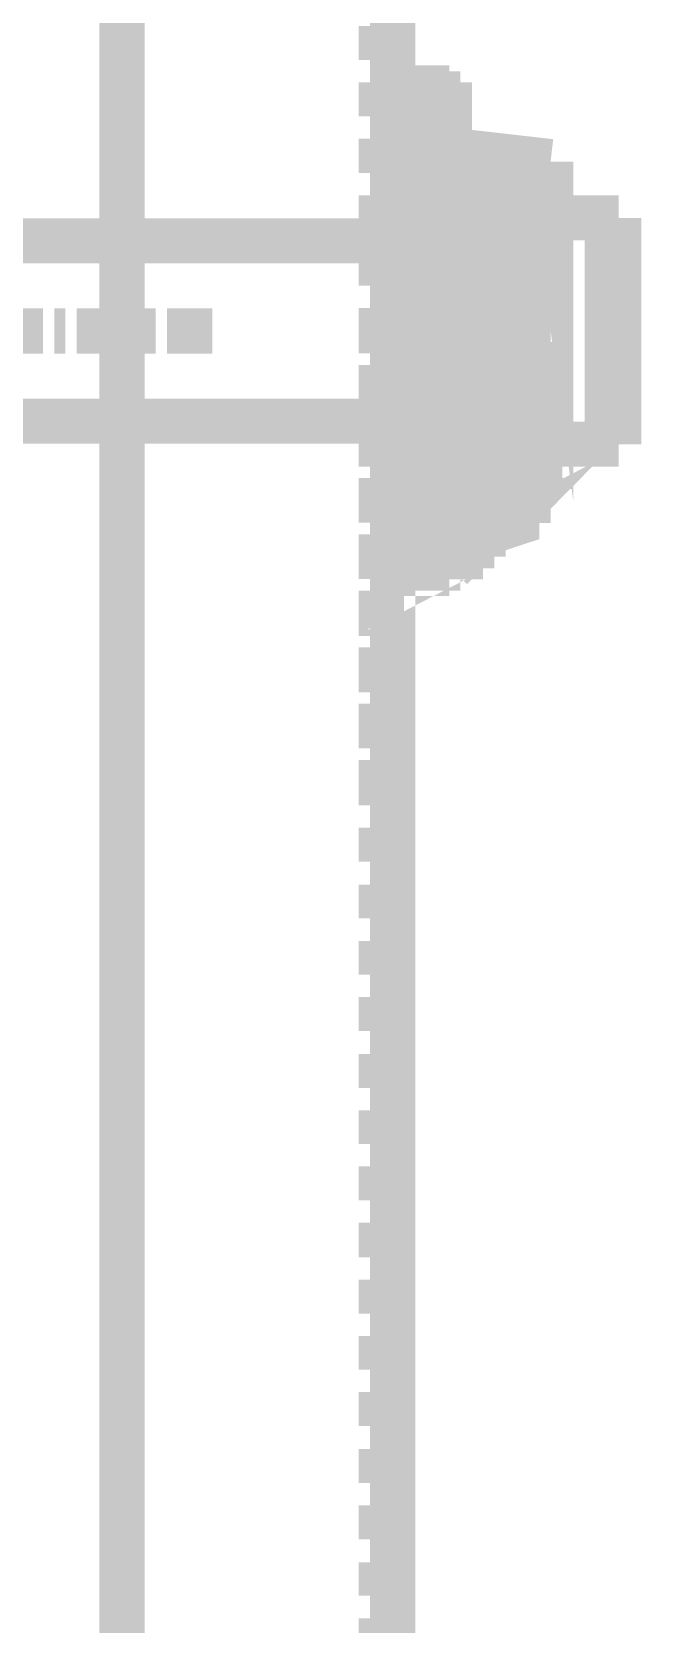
# Model space of a CAD drawing. Extents: x 0.4 to 11.4, y 0.4 to 16.2.
# Drawn here: x 4.9078 to 4.9978, y 9.9953 to 10.2303 of the extents above; entities that cross this region are included whole.
import ezdxf

# ---------------------------------------------------------------- set-up
doc = ezdxf.new("R2010")
doc.units = 0
doc.header["$MEASUREMENT"] = 0

msp = doc.modelspace()

# ---------------------------------------------------------------- linework, layer by layer
at = {"color": 0}
for points, const_width in [([(4.92111, 8.70942), (4.92111, 10.3578)], 0.00667), ([(4.9611, 8.70443), (4.9611, 10.3578)], 0.00667), ([(4.95942, 10.2261), (4.95942, 10.2311)], 0.00667), ([(4.9611, 10.1478), (4.9611, 10.2244)], 0.00667), ([(4.96778, 10.2244), (4.96778, 10.1478)], 0.00667), ([(4.95942, 10.2178), (4.95942, 10.2228)], 0.00667), ([(4.96946, 10.2228), (4.9611, 10.2228)], 0.005), ([(4.96946, 10.1495), (4.96946, 10.2228)], 0.00667), ([(4.96278, 10.2128), (4.96278, 10.2195)], 0.00667), ([(4.9611, 10.2178), (4.9611, 10.1545)], 0.00667), ([(4.96778, 10.2178), (4.96778, 10.1545), (4.9611, 10.1545)], 0.00667), ([(4.95942, 10.2094), (4.95942, 10.2145)], 0.00667), ([(4.96446, 10.2145), (4.96446, 10.2078)], 0.00667), ([(4.96946, 10.2128), (4.98443, 10.2111)], 0.00667), ([(4.96946, 10.2111), (4.9611, 10.2111)], 0.00667), ([(4.96278, 10.2044), (4.96278, 10.2094)], 0.00667), ([(4.96446, 10.2094), (4.96946, 10.2094)], 0.00667), ([(4.96946, 10.2111), (4.96778, 10.2111)], 0.00667), ([(4.96946, 10.2094), (4.96778, 10.2094)], 0.00667), ([(4.96946, 10.2094), (4.97114, 10.2094)], 0.00667), ([(4.96946, 10.2044), (4.96946, 10.2094)], 0.00667), ([(4.97114, 10.2094), (4.97444, 10.2094)], 0.00667), ([(4.97114, 10.2094), (4.97114, 10.2044)], 0.00667), ([(4.97114, 10.2094), (4.97444, 10.2094)], 0.00667), ([(4.97114, 10.2094), (4.97114, 10.2044)], 0.00667), ([(4.97114, 10.2094), (4.97114, 10.2044)], 0.00667), ([(4.97775, 10.2094), (4.98281, 10.2094)], 0.00667), ([(4.97775, 10.2094), (4.98281, 10.2094)], 0.00667), ([(4.98443, 10.2094), (4.98281, 10.2094), (4.98281, 10.2094)], 0.00667), ([(4.98281, 10.2094), (4.98281, 10.2044)], 0.00667), ([(4.98281, 10.2094), (4.98281, 10.2044)], 0.00667), ([(4.98443, 10.2094), (4.98443, 10.2061)], 0.00667), ([(4.97444, 10.2028), (4.97276, 10.2028), (4.97276, 10.2044), (4.97276, 10.2061), (4.97444, 10.2061), (4.97444, 10.2078)], 0.00667), ([(4.97276, 10.2061), (4.97444, 10.2061), (4.97444, 10.2078), (4.97613, 10.2078), (4.97775, 10.2078), (4.97944, 10.2061), (4.98112, 10.2061)], 0.00667), ([(4.97613, 10.2078), (4.97775, 10.2078), (4.97944, 10.2061), (4.97944, 10.2044)], 0.00667), ([(4.97613, 10.2078), (4.97613, 10.2061), (4.97613, 10.2044), (4.97613, 10.2028), (4.97613, 10.2011)], 0.00667), ([(4.95942, 10.2011), (4.95942, 10.2061)], 0.00667), ([(4.96446, 10.2061), (4.96446, 10.1994)], 0.00667), ([(4.97114, 10.2061), (4.97276, 10.2061)], 0.00667), ([(4.97114, 10.2061), (4.97114, 10.1994)], 0.00667), ([(4.97114, 10.2061), (4.97114, 10.1994)], 0.00667), ([(4.97276, 10.2061), (4.97276, 10.1994)], 0.00667), ([(4.97944, 10.2061), (4.97944, 10.1994)], 0.00667), ([(4.98112, 10.2061), (4.98281, 10.2061)], 0.00667), ([(4.98112, 10.2061), (4.98112, 10.1994)], 0.00667), ([(4.98112, 10.2061), (4.98112, 10.1994)], 0.00667), ([(4.9661, 10.2028), (4.9661, 10.2028), (4.97114, 10.2028)], 0.00667), ([(4.9661, 10.2028), (4.9661, 10.1961)], 0.00667), ([(4.9661, 10.2028), (4.9661, 10.1961)], 0.00667), ([(4.97114, 10.2028), (4.97114, 10.2044)], 0.00667), ([(4.97114, 10.2028), (4.97444, 10.2028), (4.97444, 10.2011), (4.97613, 10.2011), (4.97775, 10.2011), (4.97944, 10.2028)], 0.00667), ([(4.97444, 10.1977), (4.97444, 10.1994), (4.97276, 10.1994), (4.97276, 10.2011), (4.97276, 10.2028), (4.97444, 10.2028)], 0.00667), ([(4.97444, 10.2028), (4.97444, 10.1961)], 0.00667), ([(4.97613, 10.2044), (4.97775, 10.2044), (4.97944, 10.2028), (4.97944, 10.2011)], 0.00667), ([(4.97613, 10.2044), (4.97613, 10.2028), (4.97613, 10.2011), (4.97613, 10.1994)], 0.00667), ([(4.97944, 10.2044), (4.97944, 10.2028), (4.97775, 10.2011), (4.97613, 10.2011)], 0.00667), ([(4.97613, 10.2044), (4.97775, 10.2044)], 0.00667), ([(4.97944, 10.2028), (4.98112, 10.2028)], 0.00667), ([(4.97944, 10.2028), (4.97944, 10.1961)], 0.00667), ([(4.98112, 10.2044), (4.98281, 10.2028)], 0.00667), ([(4.98281, 10.2028), (4.98443, 10.2028)], 0.00667), ([(4.98443, 10.2044), (4.98443, 10.1977)], 0.00667), ([(4.98443, 10.2028), (4.99278, 10.2028)], 0.00667), ([(4.99278, 10.2028), (4.99447, 10.2028)], 0.00667), ([(4.99278, 10.2028), (4.99278, 10.1694)], 0.00667), ([(4.99447, 10.2028), (4.99447, 10.1694)], 0.00667), ([(4.96278, 10.1961), (4.96278, 10.2011)], 0.00667), ([(4.96946, 10.1961), (4.96946, 10.2011)], 0.00667), ([(4.97114, 10.2011), (4.97114, 10.1961)], 0.00667), ([(4.97114, 10.2011), (4.97114, 10.1961)], 0.00667), ([(4.97114, 10.2011), (4.97114, 10.1961)], 0.00667), ([(4.97944, 10.2011), (4.97944, 10.1994), (4.97775, 10.1977), (4.97613, 10.1977)], 0.00667), ([(4.97613, 10.2011), (4.97775, 10.2011)], 0.00667), ([(4.98281, 10.2011), (4.98281, 10.1961)], 0.00667), ([(4.98281, 10.2011), (4.98281, 10.1961)], 0.00667), ([(4.97114, 10.1994), (4.78614, 10.1994)], 0.00667), ([(4.95942, 10.1928), (4.95942, 10.1977)], 0.00667), ([(4.96446, 10.1977), (4.96446, 10.1911)], 0.00667), ([(4.96778, 10.1994), (4.9661, 10.1994)], 0.00667), ([(4.96946, 10.1994), (4.96778, 10.1994)], 0.00667), ([(4.96778, 10.1994), (4.96946, 10.1994)], 0.00667), ([(4.96778, 10.1994), (4.96778, 10.1961)], 0.00667), ([(4.97114, 10.1977), (4.97114, 10.1911)], 0.00667), ([(4.97114, 10.1977), (4.97114, 10.1911)], 0.00667), ([(4.97276, 10.1994), (4.97775, 10.1994)], 0.00667), ([(4.97276, 10.1977), (4.97276, 10.1911)], 0.00667), ([(4.97944, 10.1977), (4.97944, 10.1911)], 0.00667), ([(4.98112, 10.1994), (4.98443, 10.1994)], 0.00667), ([(4.98112, 10.1977), (4.98112, 10.1911)], 0.00667), ([(4.98112, 10.1977), (4.98112, 10.1911)], 0.00667), ([(4.98281, 10.1928), (4.98281, 10.1994)], 0.00667), ([(4.98281, 10.1994), (4.98281, 10.1928)], 0.00667), ([(4.99447, 10.1994), (4.99278, 10.1994)], 0.00667), ([(4.99278, 10.1994), (4.99278, 10.1961)], 0.00667), ([(4.98443, 10.1961), (4.98443, 10.1928)], 0.00667), ([(4.97444, 10.1895), (4.97276, 10.1895), (4.97276, 10.1911), (4.97276, 10.1928), (4.97444, 10.1944)], 0.00667), ([(4.97613, 10.1944), (4.97775, 10.1944), (4.97944, 10.1944), (4.97944, 10.1928), (4.97944, 10.1911)], 0.00667), ([(4.97613, 10.1944), (4.97613, 10.1928), (4.97613, 10.1911)], 0.00667), ([(4.96278, 10.1878), (4.96278, 10.1928)], 0.00667), ([(4.9661, 10.1928), (4.9661, 10.1878)], 0.00667), ([(4.9661, 10.1928), (4.9661, 10.1878)], 0.00667), ([(4.96778, 10.1928), (4.96778, 10.1878)], 0.00667), ([(4.96946, 10.1878), (4.96946, 10.1928)], 0.00667), ([(4.97114, 10.1928), (4.97114, 10.1878)], 0.00667), ([(4.97114, 10.1928), (4.97114, 10.1878)], 0.00667), ([(4.97114, 10.1928), (4.97114, 10.1878)], 0.00667), ([(4.97444, 10.1928), (4.97444, 10.1878)], 0.00667), ([(4.97613, 10.1878), (4.97613, 10.1928), (4.98443, 10.1928)], 0.00667), ([(4.97944, 10.1911), (4.97944, 10.1895), (4.97775, 10.1895), (4.97775, 10.1878), (4.97613, 10.1878)], 0.00667), ([(4.97613, 10.1911), (4.97775, 10.1911)], 0.00667), ([(4.97944, 10.1928), (4.97944, 10.1878)], 0.00667), ([(4.98281, 10.1928), (4.98281, 10.1878)], 0.00667), ([(4.98281, 10.1928), (4.98281, 10.1878)], 0.00667), ([(4.99278, 10.1928), (4.99278, 10.1878)], 0.00667), ([(4.95942, 10.1828), (4.95942, 10.1895)], 0.00667), ([(4.96446, 10.1895), (4.96446, 10.1828)], 0.00667), ([(4.97114, 10.1895), (4.97114, 10.1828)], 0.00667), ([(4.97114, 10.1895), (4.97114, 10.1828)], 0.00667), ([(4.97276, 10.1895), (4.97276, 10.1828)], 0.00667), ([(4.97613, 10.1895), (4.97613, 10.1878)], 0.00667), ([(4.97944, 10.1895), (4.97944, 10.1761)], 0.00667), ([(4.97944, 10.1895), (4.97944, 10.1828)], 0.00667), ([(4.98112, 10.1895), (4.98112, 10.1828)], 0.00667), ([(4.98112, 10.1895), (4.98112, 10.1828)], 0.00667), ([(4.90944, 10.1861), (4.90776, 10.1861), (4.90608, 10.1861), (4.90446, 10.1861), (4.90278, 10.1861), (4.9011, 10.1861), (4.89947, 10.1861), (4.89779, 10.1861)], 0.00667), ([(4.91276, 10.1861), (4.91114, 10.1861)], 0.00667), ([(4.92279, 10.1861), (4.92111, 10.1861), (4.91943, 10.1861), (4.91775, 10.1861), (4.91613, 10.1861), (4.91444, 10.1861)], 0.00667), ([(4.92611, 10.1861), (4.92443, 10.1861)], 0.00667), ([(4.93446, 10.1861), (4.93278, 10.1861), (4.9311, 10.1861), (4.92947, 10.1861), (4.92779, 10.1861)], 0.00667), ([(4.96278, 10.1795), (4.96278, 10.1845)], 0.00667), ([(4.9661, 10.1845), (4.9661, 10.1795)], 0.00667), ([(4.9661, 10.1845), (4.9661, 10.1795)], 0.00667), ([(4.96778, 10.1845), (4.96778, 10.1795)], 0.00667), ([(4.96946, 10.1795), (4.96946, 10.1845)], 0.00667), ([(4.97114, 10.1845), (4.97114, 10.1795)], 0.00667), ([(4.97114, 10.1845), (4.97114, 10.1795)], 0.00667), ([(4.97114, 10.1845), (4.97114, 10.1795)], 0.00667), ([(4.97444, 10.1845), (4.97444, 10.1795)], 0.00667), ([(4.97613, 10.1795), (4.97613, 10.1845)], 0.00667), ([(4.97613, 10.1845), (4.97613, 10.1828), (4.97613, 10.1811), (4.97613, 10.1795), (4.97613, 10.1778), (4.97613, 10.1761)], 0.00667), ([(4.97944, 10.1845), (4.97944, 10.1795)], 0.00667), ([(4.98281, 10.1845), (4.98281, 10.1795)], 0.00667), ([(4.98281, 10.1845), (4.98281, 10.1795)], 0.00667), ([(4.99278, 10.1845), (4.99278, 10.1795)], 0.00667), ([(4.97444, 10.1778), (4.97276, 10.1795), (4.97276, 10.1811), (4.97444, 10.1828)], 0.00667), ([(4.97613, 10.1828), (4.97775, 10.1828), (4.97944, 10.1828), (4.97944, 10.1811), (4.97944, 10.1795)], 0.00667), ([(4.95942, 10.1744), (4.95942, 10.1811)], 0.00667), ([(4.96446, 10.1811), (4.96446, 10.1744)], 0.00667), ([(4.97114, 10.1811), (4.97114, 10.1744)], 0.00667), ([(4.97114, 10.1811), (4.97114, 10.1744)], 0.00667), ([(4.97276, 10.1811), (4.97276, 10.1744)], 0.00667), ([(4.97613, 10.1795), (4.98443, 10.1795)], 0.00667), ([(4.97944, 10.1795), (4.97944, 10.1778), (4.97775, 10.1778), (4.97613, 10.1761)], 0.00667), ([(4.97613, 10.1795), (4.97775, 10.1795)], 0.00667), ([(4.97944, 10.1811), (4.97944, 10.1744)], 0.00667), ([(4.98112, 10.1811), (4.98112, 10.1744)], 0.00667), ([(4.98112, 10.1811), (4.98112, 10.1744)], 0.00667), ([(4.98443, 10.1795), (4.98443, 10.1761)], 0.00667), ([(4.96278, 10.1711), (4.96278, 10.1761)], 0.00667), ([(4.9661, 10.1761), (4.9661, 10.1694)], 0.00667), ([(4.9661, 10.1761), (4.9661, 10.1694)], 0.00667), ([(4.96778, 10.1761), (4.96778, 10.1728)], 0.00667), ([(4.96946, 10.1711), (4.96946, 10.1761)], 0.00667), ([(4.97114, 10.1761), (4.97114, 10.1711)], 0.00667), ([(4.97114, 10.1761), (4.97114, 10.1711)], 0.00667), ([(4.97114, 10.1761), (4.97114, 10.1711)], 0.00667), ([(4.97444, 10.1761), (4.97444, 10.1694)], 0.00667), ([(4.97613, 10.1744), (4.97775, 10.1744), (4.97944, 10.1728), (4.97944, 10.1711)], 0.00667), ([(4.97613, 10.1744), (4.97613, 10.1728), (4.97613, 10.1711), (4.97613, 10.1694)], 0.00667), ([(4.97944, 10.1761), (4.97944, 10.1694)], 0.00667), ([(4.98281, 10.1761), (4.98281, 10.1711)], 0.00667), ([(4.98281, 10.1761), (4.98281, 10.1711)], 0.00667), ([(4.98443, 10.1744), (4.98443, 10.1678)], 0.00667), ([(4.99278, 10.1761), (4.99278, 10.1728)], 0.00667), ([(4.97114, 10.1728), (4.78614, 10.1728)], 0.00667), ([(4.95942, 10.1661), (4.95942, 10.1728)], 0.00667), ([(4.96446, 10.1728), (4.96446, 10.1661)], 0.00667), ([(4.9661, 10.1728), (4.96778, 10.1728)], 0.00667), ([(4.96946, 10.1728), (4.96778, 10.1728)], 0.00667), ([(4.97114, 10.1728), (4.97114, 10.1661)], 0.00667), ([(4.97114, 10.1728), (4.97114, 10.1661)], 0.00667), ([(4.97444, 10.1678), (4.97444, 10.1694), (4.97276, 10.1694), (4.97276, 10.1711), (4.97276, 10.1728), (4.97444, 10.1728)], 0.00667), ([(4.97775, 10.1728), (4.97276, 10.1728)], 0.00667), ([(4.97276, 10.1728), (4.97276, 10.1661)], 0.00667), ([(4.97944, 10.1728), (4.97944, 10.1661)], 0.00667), ([(4.98443, 10.1728), (4.98112, 10.1728)], 0.00667), ([(4.98112, 10.1728), (4.98112, 10.1661)], 0.00667), ([(4.98112, 10.1728), (4.98112, 10.1661)], 0.00667), ([(4.99278, 10.1728), (4.99447, 10.1728)], 0.00667), ([(4.97114, 10.1694), (4.9661, 10.1694)], 0.00667), ([(4.96946, 10.1711), (4.96778, 10.1711)], 0.00667), ([(4.97444, 10.1694), (4.97114, 10.1694)], 0.00667), ([(4.97444, 10.1644), (4.97444, 10.1661), (4.97276, 10.1661), (4.97276, 10.1678), (4.97276, 10.1694), (4.97444, 10.1694)], 0.00667), ([(4.97444, 10.1694), (4.97444, 10.1711), (4.97613, 10.1711), (4.97775, 10.1711), (4.97944, 10.1694), (4.98112, 10.1694)], 0.00667), ([(4.97944, 10.1711), (4.97944, 10.1694), (4.97775, 10.1678), (4.97613, 10.1678)], 0.00667), ([(4.97613, 10.1711), (4.97775, 10.1711)], 0.00667), ([(4.97613, 10.1711), (4.97775, 10.1711), (4.97775, 10.1694), (4.97944, 10.1694), (4.97944, 10.1678)], 0.00667), ([(4.97613, 10.1711), (4.97613, 10.1694)], 0.00667), ([(4.98281, 10.1628), (4.98281, 10.1694)], 0.00667), ([(4.98281, 10.1694), (4.98281, 10.1628)], 0.00667), ([(4.98443, 10.1694), (4.98281, 10.1694)], 0.00667), ([(4.99447, 10.1694), (4.99278, 10.1694), (4.98443, 10.1694)], 0.00667), ([(4.99278, 10.1694), (4.9911, 10.1694)], 0.00667), ([(4.96278, 10.1628), (4.96278, 10.1678)], 0.00667), ([(4.96946, 10.1628), (4.96946, 10.1678)], 0.00667), ([(4.97114, 10.1678), (4.97114, 10.1628)], 0.00667), ([(4.97114, 10.1678), (4.97114, 10.1628)], 0.00667), ([(4.97114, 10.1678), (4.97114, 10.1628)], 0.00667), ([(4.97944, 10.1678), (4.97944, 10.1661), (4.97944, 10.1644), (4.97775, 10.1644), (4.97613, 10.1644)], 0.00667), ([(4.97613, 10.1678), (4.97775, 10.1678)], 0.00667), ([(4.98281, 10.1678), (4.98112, 10.1678)], 0.00667), ([(4.98281, 10.1678), (4.98281, 10.1628)], 0.00667), ([(4.98281, 10.1678), (4.98281, 10.1628)], 0.00667), ([(4.97944, 10.1661), (4.97944, 10.1644), (4.97775, 10.1644), (4.97613, 10.1644), (4.97444, 10.1644), (4.97444, 10.1661), (4.97276, 10.1661), (4.97114, 10.1661)], 0.00667), ([(4.97613, 10.1661), (4.97613, 10.1644)], 0.00667), ([(4.98112, 10.1661), (4.97944, 10.1661)], 0.00667), ([(4.98281, 10.1661), (4.98112, 10.1661)], 0.00667), ([(4.95942, 10.1578), (4.95942, 10.1644)], 0.00667), ([(4.97114, 10.1528), (4.97444, 10.1545), (4.97276, 10.1528), (4.97444, 10.1528), (4.97276, 10.1528), (4.97444, 10.1528), (4.97276, 10.1528), (4.97444, 10.1528)], 0.00667), ([(4.96946, 10.1628), (4.96446, 10.1611)], 0.00667), ([(4.96446, 10.1628), (4.96446, 10.1561)], 0.00667), ([(4.96946, 10.1628), (4.96778, 10.1628)], 0.00667), ([(4.97114, 10.1628), (4.96946, 10.1628)], 0.00667), ([(4.97444, 10.1628), (4.97114, 10.1628)], 0.00667), ([(4.97444, 10.1628), (4.97114, 10.1628)], 0.00667), ([(4.98281, 10.1628), (4.97775, 10.1628)], 0.00667), ([(4.98281, 10.1628), (4.97775, 10.1628)], 0.00667), ([(4.98443, 10.1628), (4.98281, 10.1628)], 0.00667), ([(4.98443, 10.1644), (4.98443, 10.1628)], 0.00667), ([(4.9611, 10.1611), (4.96946, 10.1611)], 0.00667), ([(4.96946, 10.1611), (4.96778, 10.1611)], 0.00667), ([(4.96946, 10.1594), (4.97944, 10.1611), (4.97944, 10.1578), (4.96946, 10.1545)], 0.00667), ([(4.98443, 10.1611), (4.97944, 10.1611)], 0.00667), ([(4.96278, 10.1528), (4.96278, 10.1594)], 0.00667), ([(4.96946, 10.1578), (4.96778, 10.1578)], 0.00667), ([(4.95942, 10.1495), (4.95942, 10.1561)], 0.00667), ([(4.95942, 10.1561), (4.9611, 10.1561), (4.96278, 10.1561), (4.96446, 10.1561), (4.9661, 10.1561)], 0.00667), ([(4.96446, 10.1561), (4.96278, 10.1561)], 0.00667), ([(4.96778, 10.1561), (4.96946, 10.1561)], 0.00667), ([(4.97114, 10.1561), (4.97276, 10.1561)], 0.00667), ([(4.97276, 10.1561), (4.97276, 10.1545), (4.97276, 10.1528), (4.97444, 10.1511)], 0.00667), ([(4.97444, 10.1561), (4.97444, 10.1545)], 0.00667), ([(4.96946, 10.1545), (4.96778, 10.1528)], 0.00667), ([(4.97114, 10.1545), (4.97276, 10.1545), (4.97276, 10.1528), (4.97276, 10.1528)], 0.00667), ([(4.97114, 10.1528), (4.97114, 10.1545)], 0.00667), ([(4.97444, 10.1545), (4.97444, 10.1528)], 0.00667), ([(4.96278, 10.1528), (4.9611, 10.1528)], 0.00667), ([(4.97444, 10.1528), (4.97276, 10.1528)], 0.00667), ([(4.97276, 10.1528), (4.97276, 10.1528), (4.97444, 10.1528)], 0.00667), ([(4.96946, 10.1495), (4.9611, 10.1495)], 0.005), ([(4.95942, 10.1411), (4.95942, 10.1478)], 0.00667), ([(4.95942, 10.1328), (4.95942, 10.1394)], 0.00667), ([(4.95942, 10.1245), (4.95942, 10.1311)], 0.00667), ([(4.95942, 10.1161), (4.95942, 10.1228)], 0.00667), ([(4.95942, 10.1078), (4.95942, 10.1128)], 0.00667), ([(4.95942, 10.0994), (4.95942, 10.1044)], 0.00667), ([(4.95942, 10.0911), (4.95942, 10.0961)], 0.00667), ([(4.95942, 10.0828), (4.95942, 10.0878)], 0.00667), ([(4.95942, 10.0744), (4.95942, 10.0794)], 0.00667), ([(4.95942, 10.0661), (4.95942, 10.0711)], 0.00667), ([(4.95942, 10.0578), (4.95942, 10.0628)], 0.00667), ([(4.95942, 10.0494), (4.95942, 10.0545)], 0.00667), ([(4.95942, 10.0411), (4.95942, 10.0461)], 0.00667), ([(4.95942, 10.0328), (4.95942, 10.0378)], 0.00667), ([(4.95942, 10.0245), (4.95942, 10.0295)], 0.00667), ([(4.95942, 10.0161), (4.95942, 10.0211)], 0.00667), ([(4.95942, 10.0078), (4.95942, 10.0128)], 0.00667), ([(4.95942, 9.99946), (4.95942, 10.0044)], 0.00667), ([(4.95942, 9.9911), (4.95942, 9.9961)], 0.00667)]:
    msp.add_lwpolyline(points, dxfattribs=dict(at, const_width=const_width))
for points, const_width in [([(4.97114, 10.2094), (4.97114, 10.2094)], 0.00667), ([(4.98281, 10.2028), (4.98281, 10.2094), (4.98281, 10.2028)], 0.00667), ([(4.98281, 10.2094), (4.98281, 10.2094)], 0.00667), ([(4.98443, 10.2111), (4.98443, 10.2111)], 0.00667), ([(4.98443, 10.1611), (4.98443, 10.2111), (4.98443, 10.1611)], 0.00667), ([(4.98443, 10.2094), (4.98443, 10.2094)], 0.00667), ([(4.97114, 10.2061), (4.97114, 10.2061)], 0.00667), ([(4.97276, 10.2044), (4.97276, 10.2044)], 0.00667), ([(4.97444, 10.2044), (4.97444, 10.2044)], 0.00667), ([(4.97944, 10.2044), (4.97944, 10.2044)], 0.00667), ([(4.97276, 10.2011), (4.97276, 10.2011)], 0.00667), ([(4.97444, 10.2011), (4.97444, 10.2011)], 0.00667), ([(4.97944, 10.2011), (4.97944, 10.2011)], 0.00667), ([(4.97613, 10.1977), (4.97613, 10.1977)], 0.00667), ([(4.97276, 10.1911), (4.97276, 10.1911)], 0.00667), ([(4.97444, 10.1911), (4.97444, 10.1911)], 0.00667), ([(4.97944, 10.1911), (4.97944, 10.1911)], 0.00667), ([(4.97276, 10.1795), (4.97276, 10.1795)], 0.00667), ([(4.97444, 10.1795), (4.97444, 10.1795)], 0.00667), ([(4.97944, 10.1795), (4.97944, 10.1795)], 0.00667), ([(4.98281, 10.1728), (4.98281, 10.1795), (4.98281, 10.1728)], 0.00667), ([(4.9661, 10.1694), (4.9661, 10.1694)], 0.00667), ([(4.97276, 10.1711), (4.97276, 10.1711)], 0.00667), ([(4.97444, 10.1711), (4.97444, 10.1711)], 0.00667), ([(4.97944, 10.1711), (4.97944, 10.1711)], 0.00667), ([(4.97114, 10.1678), (4.97114, 10.1678)], 0.00667), ([(4.97276, 10.1678), (4.97276, 10.1678)], 0.00667), ([(4.97444, 10.1678), (4.97444, 10.1678)], 0.00667), ([(4.97613, 10.1678), (4.97613, 10.1678)], 0.00667), ([(4.97613, 10.1678), (4.97613, 10.1678)], 0.00667), ([(4.97944, 10.1678), (4.97944, 10.1678)], 0.00667), ([(4.97114, 10.1661), (4.97114, 10.1661)], 0.00667), ([(4.97114, 10.1628), (4.97114, 10.1628)], 0.00667), ([(4.98281, 10.1628), (4.98281, 10.1628)], 0.00667), ([(4.98281, 10.1628), (4.98281, 10.1628)], 0.00667), ([(4.98443, 10.1628), (4.98443, 10.1628)], 0.00667), ([(4.98443, 10.1611), (4.98443, 10.1611)], 0.00667), ([(4.97276, 10.1528), (4.97276, 10.1528)], 0.01), ([(4.97444, 10.1545), (4.97444, 10.1545)], 0.00667), ([(4.97276, 10.1528), (4.97276, 10.1528)], 0.00667), ([(4.97276, 10.1528), (4.97276, 10.1528)], 0.00667), ([(4.97276, 10.1528), (4.97276, 10.1528), (4.97276, 10.1528)], 0.00667), ([(4.97276, 10.1528), (4.97276, 10.1511), (4.97276, 10.1528)], 0.00667), ([(4.97444, 10.1528), (4.97444, 10.1528)], 0.00667), ([(4.97444, 10.1528), (4.97444, 10.1528), (4.97444, 10.1528)], 0.00667), ([(4.97444, 10.1528), (4.97444, 10.1528), (4.97444, 10.1528)], 0.00667)]:
    msp.add_lwpolyline(points, close=True, dxfattribs=dict(at, const_width=const_width))

doc.saveas('drawing.dxf')
